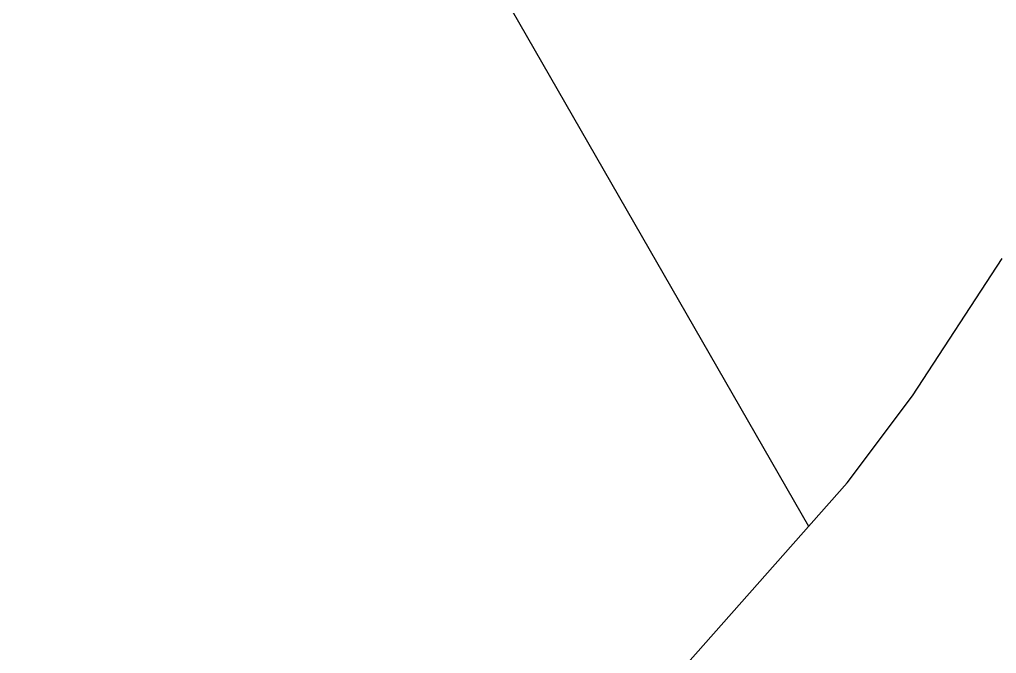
# Model space of a CAD drawing. Header units: inches. Extents: x 653559 to 669309, y 7245317 to 7256454.
# Drawn here: x 663788.4 to 663954.3, y 7251413.5 to 7251521.3 of the extents above; entities that cross this region are included whole.
import ezdxf

# ---------------------------------------------------------------- set-up
doc = ezdxf.new("R2010")
doc.units = ezdxf.units.IN
doc.header["$MEASUREMENT"] = 0
for name, color, linetype in [('Alambrados', 7, 'Continuous'), ('Cauce', 5, 'Continuous'), ('Perimetral', 190, 'Continuous')]:
    doc.layers.add(name, color=color, linetype=linetype)

msp = doc.modelspace()

# ---------------------------------------------------------------- linework, layer by layer
at = {"layer": 'Alambrados', "transparency": 33554613}
msp.add_lwpolyline([(663119.63, 7253428.2), (663128.2, 7253389.15), (663294.12, 7252811.19), (663347.19, 7252636.04), (663352.38, 7252610), (663477.79, 7252203.2), (663727.1, 7251775.04), (663922.41, 7251435.17)], dxfattribs=at)
at = {"layer": 'Cauce', "color": 160}
msp.add_polyline3d([(663848.36, 7251232.78, 0), (663861.73, 7251251.09, 0), (663865.28, 7251257.46, 0), (663868.16, 7251264.5, 0), (663870.3, 7251274.96, 0), (663871.68, 7251292.24, 0), (663871.43, 7251326.97, 0), (663871.96, 7251335.22, 0), (663872.84, 7251339.24, 0), (663877.01, 7251354.91, 0), (663881.62, 7251368.98, 0), (663886.87, 7251382.04, 0), (663889.8, 7251386.24, 0), (663892.45, 7251395.37, 0), (663895.74, 7251403.12, 0), (663900.15, 7251409.99, 0), (663928.95, 7251442.56, 0), (663940.05, 7251457.31, 0), (663955.24, 7251480.68, 0)], dxfattribs=at)
at = {"layer": 'Perimetral', "color": 200}
msp.add_polyline3d([(663848.36, 7251232.78, 0), (663861.73, 7251251.09, 0), (663865.28, 7251257.46, 0), (663868.16, 7251264.5, 0), (663870.3, 7251274.96, 0), (663871.68, 7251292.24, 0), (663871.43, 7251326.97, 0), (663871.96, 7251335.22, 0), (663872.84, 7251339.24, 0), (663877.01, 7251354.91, 0), (663881.62, 7251368.98, 0), (663886.87, 7251382.04, 0), (663889.8, 7251386.24, 0), (663892.45, 7251395.37, 0), (663895.74, 7251403.12, 0), (663900.15, 7251409.99, 0), (663928.95, 7251442.56, 0), (663933.41, 7251448.49, 0), (663940.05, 7251457.31, 0), (663955.24, 7251480.68, 0)], dxfattribs=at)

doc.saveas('drawing.dxf')
